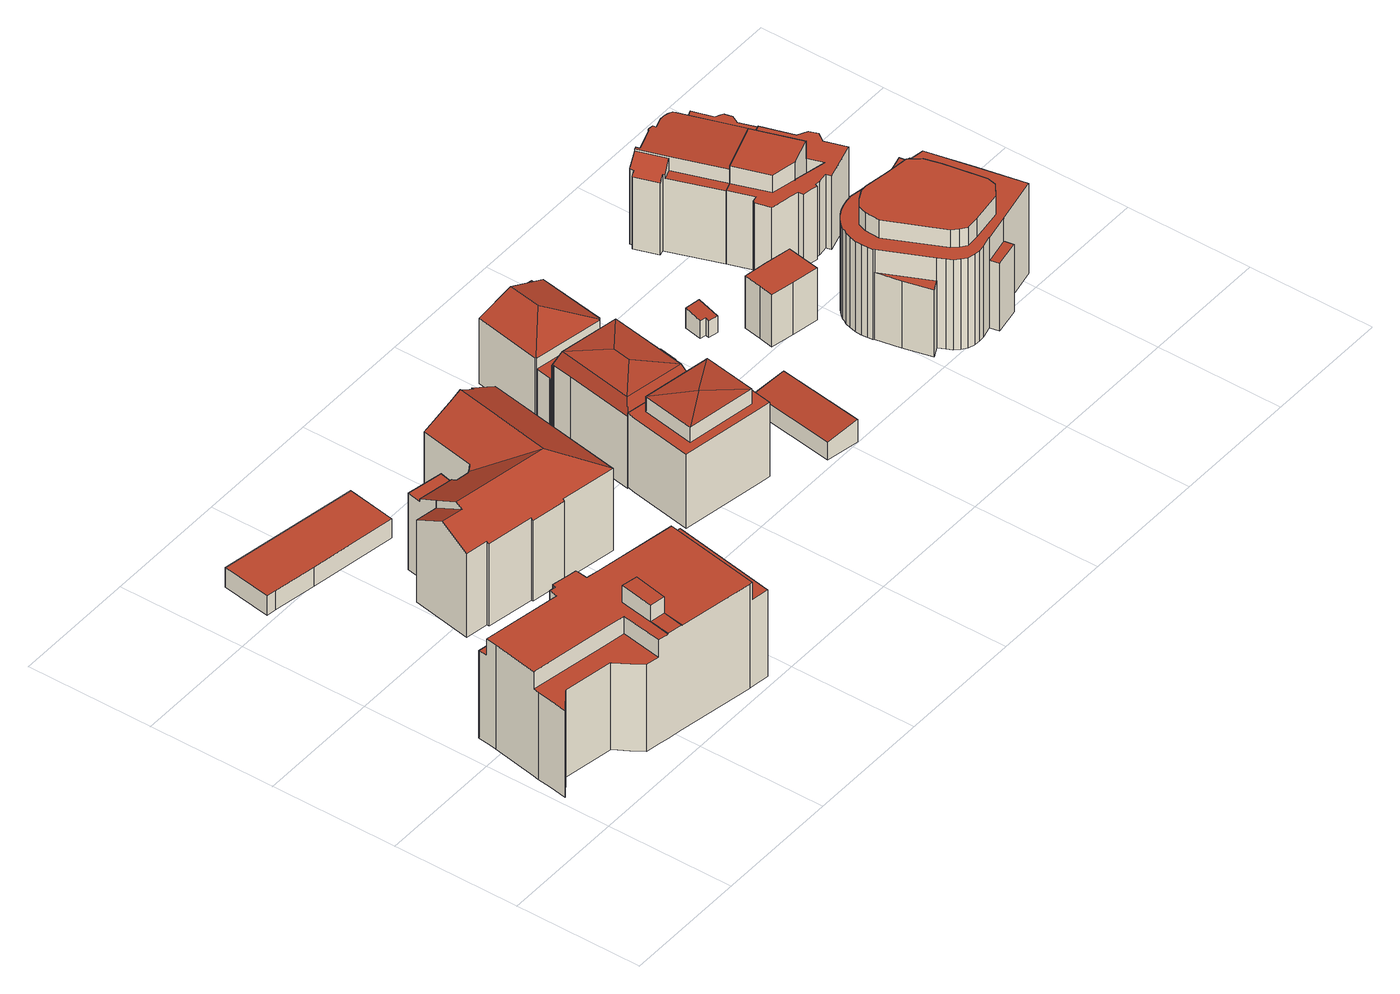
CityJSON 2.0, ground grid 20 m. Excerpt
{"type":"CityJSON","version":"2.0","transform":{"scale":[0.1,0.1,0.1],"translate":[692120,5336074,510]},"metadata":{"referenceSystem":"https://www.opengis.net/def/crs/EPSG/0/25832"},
"CityObjects":{
"building1":{"type":"Building","attributes":{"Gemeindeschluessel":"09162000","HoeheDach":"531.820","HoeheGrund":"510.950","Methode":"2000","NiedrigsteTraufeDesGebaeudes":"525.910","Geometrietyp2DReferenz":"3000","function":"31001_9998","roofType":"1000","measuredHeight":20.87,"storeysAboveGround":5},"address":[{"country":"Germany","locality":"München","thoroughfareName":"Kaulbachstraße 33"}],"geometry":[{"type":"Solid","lod":"2","boundaries":[[[[0,1,2,3,4,5,6,7,8,9,10,11,12]],[[13,14,15,16,17,18,19]],[[20,21,22,23,24,25,26,27,28,29,30,31,32,33,34,35,36,37,38,39,40,41,42,18,17,16,43]],[[19,44,45,13]],[[46,47,48,45,44,49]],[[30,29,0,12,11,31]],[[50,51,39,38,37,52,53]],[[53,52,54,55]],[[56,57,58,59,60,61,62,63,64,65,46,49,44,19,66,67,68,51,50,69,70,71,72,73]],[[74,75,76,60,59,58,77]],[[78,76,75,79]],[[66,19,18,42]],[[80,63,62,61,78,79,81]],[[23,22,21,64,63,80,77,58,57,5,4,25,24]],[[15,82,43,16]],[[47,83,82,15,14,13,45,48]],[[70,54,52,37,36,35,71]],[[69,50,53,55]],[[57,56,6,5]],[[81,74,77,80]],[[8,72,71,35,34,33,9]],[[46,65,83,47]],[[1,0,29,28]],[[79,75,74,81]],[[76,78,61,60]],[[6,56,73,72,8,7]],[[10,9,33,32,31,11]],[[26,25,4,3,2,1,28,27]],[[66,42,41,40,68,67]],[[43,82,83,65,64,21,20]],[[51,68,40,39]],[[70,69,55,54]]]],"semantics":{"surfaces":[{"type":"RoofSurface","Dachneigung":"90.000","Dachorientierung":"-1.000","Flaeche":"66.738","Z_MAX":"14.970","Z_MAX_ASL":"525.920","Z_MIN":"14.970","Z_MIN_ASL":"525.920"},{"type":"WallSurface"},{"type":"GroundSurface"},{"type":"RoofSurface","Dachneigung":"90.000","Dachorientierung":"-1.000","Flaeche":"18.264","Z_MAX":"15.007","Z_MAX_ASL":"525.957","Z_MIN":"15.007","Z_MIN_ASL":"525.957"},{"type":"RoofSurface","Dachneigung":"90.000","Dachorientierung":"-1.000","Flaeche":"397.483","Z_MAX":"17.980","Z_MAX_ASL":"528.930","Z_MIN":"17.980","Z_MIN_ASL":"528.930"},{"type":"RoofSurface","Dachneigung":"90.000","Dachorientierung":"-1.000","Flaeche":"13.400","Z_MAX":"20.870","Z_MAX_ASL":"531.820","Z_MIN":"20.870","Z_MIN_ASL":"531.820"},{"type":"RoofSurface","Dachneigung":"90.000","Dachorientierung":"-1.000","Flaeche":"70.695","Z_MAX":"14.960","Z_MAX_ASL":"525.910","Z_MIN":"14.960","Z_MIN_ASL":"525.910"},{"type":"RoofSurface","Dachneigung":"90.000","Dachorientierung":"-1.000","Flaeche":"8.375","Z_MAX":"18.004","Z_MAX_ASL":"528.954","Z_MIN":"18.004","Z_MIN_ASL":"528.954"}],"values":[[0,1,2,1,1,1,1,3,4,1,5,1,1,1,1,6,1,1,1,7,1,1,1,1,1,1,1,1,1,1,1,1]]}}]},
"building2":{"type":"Building","attributes":{"Gemeindeschluessel":"09162000","HoeheDach":"514.266","HoeheGrund":"510.980","Methode":"1000","NiedrigsteTraufeDesGebaeudes":"514.266","Geometrietyp2DReferenz":"3000","function":"31001_2000","roofType":"1000","measuredHeight":3.29},"geometry":[{"type":"Solid","lod":"2","boundaries":[[[[84,85,86,87]],[[88,87,86,89,90,91]],[[92,93,88,91]],[[94,85,84,93,92,95]],[[94,95,90,89]],[[93,84,87,88]],[[85,94,89,86]],[[95,92,91,90]]]],"semantics":{"surfaces":[{"type":"WallSurface"},{"type":"GroundSurface"},{"type":"RoofSurface","Dachneigung":"90.000","Dachorientierung":"-1.000","Flaeche":"76.577","Z_MAX":"3.286","Z_MAX_ASL":"514.266","Z_MIN":"3.286","Z_MIN_ASL":"514.266"}],"values":[[0,1,0,2,0,0,0,0]]}}]},
"building3":{"type":"Building","attributes":{"Gemeindeschluessel":"09162000","HoeheDach":"514.101","HoeheGrund":"510.796","Methode":"1000","NiedrigsteTraufeDesGebaeudes":"514.101","Geometrietyp2DReferenz":"3000","function":"31001_9998","roofType":"1000","measuredHeight":3.31},"geometry":[{"type":"Solid","lod":"2","boundaries":[[[[96,97,98,99]],[[100,101,97,96,102,103]],[[103,102,104,105]],[[100,103,105,106]],[[97,101,107,98]],[[99,98,107,106,105,104]],[[102,96,99,104]],[[101,100,106,107]]]],"semantics":{"surfaces":[{"type":"WallSurface"},{"type":"RoofSurface","Dachneigung":"90.000","Dachorientierung":"-1.000","Flaeche":"176.556","Z_MAX":"3.305","Z_MAX_ASL":"514.101","Z_MIN":"3.305","Z_MIN_ASL":"514.101"},{"type":"GroundSurface"}],"values":[[0,1,0,0,0,2,0,0]]}}]},
"building4":{"type":"Building","attributes":{"Gemeindeschluessel":"09162000","HoeheDach":"529.151","HoeheGrund":"511.410","Methode":"2000","NiedrigsteTraufeDesGebaeudes":"524.552","Geometrietyp2DReferenz":"3000","function":"31001_1000","roofType":"3100","measuredHeight":17.74,"storeysAboveGround":4},"address":[{"country":"Germany","locality":"München","thoroughfareName":"Kaulbachstraße 35"}],"geometry":[{"type":"Solid","lod":"2","boundaries":[[[[108,109,110,111]],[[112,113,114,115]],[[116,117,118,119,120,121]],[[122,117,116,123]],[[124,125,126,127,128]],[[129,130,131,108,111]],[[132,133,134,135,136,137,138]],[[139,140,141,142,143,144,124,128,145,123,116,121,129,111,110,146,147,148,149,150,151]],[[133,132,150,149]],[[152,153,143,142]],[[135,134,148,147]],[[153,154,144,143]],[[136,155,109,108,131,137]],[[138,156,139,151]],[[109,155,146,110]],[[150,132,138,151]],[[154,153,152,157,158,156,138,137,113,112,126,125]],[[156,158,140,139]],[[117,122,159,118]],[[145,160,161,159,122,123]],[[158,157,141,140]],[[131,130,120,119,161,160,114,113,137]],[[134,133,149,148]],[[124,144,154,125]],[[127,126,112,115]],[[128,127,115,114,160,145]],[[120,130,129,121]],[[161,119,118,159]],[[146,155,136,135,147]],[[157,152,142,141]]]],"semantics":{"surfaces":[{"type":"WallSurface"},{"type":"RoofSurface","Dachneigung":"61.992","Dachorientierung":"99.909","Flaeche":"144.797","Z_MAX":"17.741","Z_MAX_ASL":"529.151","Z_MIN":"14.212","Z_MIN_ASL":"525.622"},{"type":"GroundSurface"},{"type":"RoofSurface","Dachneigung":"61.986","Dachorientierung":"279.894","Flaeche":"96.386","Z_MAX":"17.741","Z_MAX_ASL":"529.151","Z_MIN":"13.896","Z_MIN_ASL":"525.306"},{"type":"RoofSurface","Dachneigung":"59.904","Dachorientierung":"190.266","Flaeche":"156.043","Z_MAX":"17.739","Z_MAX_ASL":"529.149","Z_MIN":"13.999","Z_MIN_ASL":"525.409"},{"type":"RoofSurface","Dachneigung":"90.000","Dachorientierung":"-1.000","Flaeche":"12.564","Z_MAX":"13.142","Z_MAX_ASL":"524.552","Z_MIN":"13.142","Z_MIN_ASL":"524.552"},{"type":"RoofSurface","Dachneigung":"59.905","Dachorientierung":"10.257","Flaeche":"94.085","Z_MAX":"17.739","Z_MAX_ASL":"529.149","Z_MIN":"13.588","Z_MIN_ASL":"524.998"},{"type":"RoofSurface","Dachneigung":"59.952","Dachorientierung":"10.255","Flaeche":"20.286","Z_MAX":"17.070","Z_MAX_ASL":"528.480","Z_MIN":"14.207","Z_MIN_ASL":"525.617"}],"values":[[0,0,0,0,0,0,1,2,0,0,0,0,3,0,0,0,4,0,5,0,0,6,0,0,7,0,0,0,0,0]]}}]},
"building5":{"type":"Building","attributes":{"Gemeindeschluessel":"09162000","HoeheDach":"526.890","HoeheGrund":"511.143","Methode":"2000","NiedrigsteTraufeDesGebaeudes":"523.850","Geometrietyp2DReferenz":"3000","function":"31001_1000","roofType":"3500","measuredHeight":15.75,"storeysAboveGround":5},"address":[{"country":"Germany","locality":"München","thoroughfareName":"Kaulbachstraße 28"}],"geometry":[{"type":"Solid","lod":"2","boundaries":[[[[162,163,164]],[[165,164,166]],[[167,168,169,170]],[[164,163,166]],[[168,167,171,172,173,174,175,176,177],[178,179,180,181]],[[162,165,178,181]],[[165,162,164]],[[169,168,177,176,182,183]],[[166,163,180,179]],[[171,167,170,184]],[[165,166,179,178]],[[172,171,184,185]],[[183,182,186,187,188,185,184,170,169]],[[175,174,187,186,182,176]],[[173,172,185,188]],[[174,173,188,187]],[[163,162,181,180]]]],"semantics":{"surfaces":[{"type":"RoofSurface","Dachneigung":"85.888","Dachorientierung":"279.949","Flaeche":"23.605","Z_MAX":"15.747","Z_MAX_ASL":"526.890","Z_MIN":"15.347","Z_MIN_ASL":"526.490"},{"type":"RoofSurface","Dachneigung":"85.888","Dachorientierung":"99.949","Flaeche":"23.605","Z_MAX":"15.747","Z_MAX_ASL":"526.890","Z_MIN":"15.347","Z_MIN_ASL":"526.490"},{"type":"WallSurface"},{"type":"RoofSurface","Dachneigung":"84.601","Dachorientierung":"189.638","Flaeche":"23.649","Z_MAX":"15.747","Z_MAX_ASL":"526.890","Z_MIN":"15.347","Z_MIN_ASL":"526.490"},{"type":"RoofSurface","Dachneigung":"90.000","Dachorientierung":"-1.000","Flaeche":"72.323","Z_MAX":"12.707","Z_MAX_ASL":"523.850","Z_MIN":"12.707","Z_MIN_ASL":"523.850"},{"type":"RoofSurface","Dachneigung":"84.601","Dachorientierung":"9.638","Flaeche":"23.649","Z_MAX":"15.747","Z_MAX_ASL":"526.890","Z_MIN":"15.347","Z_MIN_ASL":"526.490"},{"type":"GroundSurface"}],"values":[[0,1,2,3,4,2,5,2,2,2,2,2,6,2,2,2,2]]}}]},
"building6":{"type":"Building","attributes":{"Gemeindeschluessel":"09162000","HoeheDach":"526.230","HoeheGrund":"510.940","Methode":"2000","NiedrigsteTraufeDesGebaeudes":"522.960","Geometrietyp2DReferenz":"3000","function":"31001_1000","roofType":"3400","measuredHeight":15.29,"storeysAboveGround":3},"address":[{"country":"Germany","locality":"München","thoroughfareName":"Kaulbachstraße 30"}],"geometry":[{"type":"Solid","lod":"2","boundaries":[[[[189,190,191,192,193,194,195]],[[192,191,196,197]],[[198,199,200,195,194,201,202]],[[203,204,205,206,207,208]],[[209,195,200]],[[210,211,208,207,212,213,214,200,199]],[[214,215,209,200]],[[216,217,218,213,212,219]],[[191,190,220,196]],[[221,211,222,223]],[[203,221,223,204]],[[219,206,205,204,223,222,224,225,226,227,228,229,197,196,220,217,216]],[[215,189,195,209]],[[214,213,218,190,189]],[[214,189,215]],[[193,192,197,229]],[[194,193,229,228,201]],[[202,201,228,227]],[[198,202,227,226]],[[203,208,211,221]],[[190,218,217,220]],[[226,225,224,222,211,210,199,198]],[[212,207,206,219]]]],"semantics":{"surfaces":[{"type":"RoofSurface","Dachneigung":"20.532","Dachorientierung":"282.184","Flaeche":"33.277","Z_MAX":"14.690","Z_MAX_ASL":"525.630","Z_MIN":"12.153","Z_MIN_ASL":"523.093"},{"type":"WallSurface"},{"type":"RoofSurface","Dachneigung":"20.533","Dachorientierung":"192.000","Flaeche":"28.825","Z_MAX":"14.690","Z_MAX_ASL":"525.630","Z_MIN":"12.117","Z_MIN_ASL":"523.058"},{"type":"RoofSurface","Dachneigung":"82.886","Dachorientierung":"192.000","Flaeche":"23.293","Z_MAX":"15.290","Z_MAX_ASL":"526.230","Z_MIN":"14.690","Z_MIN_ASL":"525.630"},{"type":"RoofSurface","Dachneigung":"20.532","Dachorientierung":"102.184","Flaeche":"33.989","Z_MAX":"14.690","Z_MAX_ASL":"525.630","Z_MIN":"12.020","Z_MIN_ASL":"522.960"},{"type":"RoofSurface","Dachneigung":"82.886","Dachorientierung":"102.183","Flaeche":"37.343","Z_MAX":"15.290","Z_MAX_ASL":"526.230","Z_MIN":"14.690","Z_MIN_ASL":"525.630"},{"type":"GroundSurface"},{"type":"RoofSurface","Dachneigung":"82.886","Dachorientierung":"282.184","Flaeche":"37.344","Z_MAX":"15.290","Z_MAX_ASL":"526.230","Z_MIN":"14.690","Z_MIN_ASL":"525.630"},{"type":"RoofSurface","Dachneigung":"20.532","Dachorientierung":"12.000","Flaeche":"28.390","Z_MAX":"14.690","Z_MAX_ASL":"525.630","Z_MIN":"12.118","Z_MIN_ASL":"523.058"},{"type":"RoofSurface","Dachneigung":"82.887","Dachorientierung":"12.000","Flaeche":"23.294","Z_MAX":"15.290","Z_MAX_ASL":"526.230","Z_MIN":"14.690","Z_MIN_ASL":"525.630"},{"type":"RoofSurface","Dachneigung":"90.000","Dachorientierung":"-1.000","Flaeche":"3.399","Z_MAX":"12.070","Z_MAX_ASL":"523.010","Z_MIN":"12.070","Z_MIN_ASL":"523.010"}],"values":[[0,1,2,1,3,4,5,1,1,1,1,6,7,8,9,1,1,1,1,10,1,1,1]]}}]},
"building7":{"type":"Building","attributes":{"Gemeindeschluessel":"09162000","HoeheDach":"524.610","HoeheGrund":"511.087","Methode":"2000","NiedrigsteTraufeDesGebaeudes":"520.636","Geometrietyp2DReferenz":"3000","function":"31001_1000","roofType":"3200","measuredHeight":13.52,"storeysAboveGround":2},"address":[{"country":"Germany","locality":"München","thoroughfareName":"Kaulbachstraße 32"}],"geometry":[{"type":"Solid","lod":"2","boundaries":[[[[230,231,232,233]],[[234,230,233,235]],[[236,237,238,239]],[[237,240,241,238]],[[242,243,244,245]],[[231,246,247,232]],[[248,249,250,251]],[[252,253,254,255,256]],[[256,255,257,236]],[[240,234,235,241]],[[240,237,236,257,258,259,246,231,230,234]],[[254,242,245,260]],[[253,261,243,242,254]],[[244,243,261,248,251]],[[262,252,256,236,239]],[[246,259,263,247]],[[249,248,261,253,252]],[[238,241,235,233,232,247,263,264,260,245,244,251,250,262,239]],[[259,258,264,263]],[[264,258,257,255,254,260]],[[249,252,262,250]]]],"semantics":{"surfaces":[{"type":"WallSurface"},{"type":"RoofSurface","Dachneigung":"68.815","Dachorientierung":"190.341","Flaeche":"36.397","Z_MAX":"13.523","Z_MAX_ASL":"524.610","Z_MIN":"11.263","Z_MIN_ASL":"522.350"},{"type":"RoofSurface","Dachneigung":"90.000","Dachorientierung":"-1.000","Flaeche":"32.794","Z_MAX":"9.549","Z_MAX_ASL":"520.636","Z_MIN":"9.549","Z_MIN_ASL":"520.636"},{"type":"RoofSurface","Dachneigung":"68.815","Dachorientierung":"280.168","Flaeche":"50.356","Z_MAX":"13.523","Z_MAX_ASL":"524.610","Z_MIN":"11.283","Z_MIN_ASL":"522.369"},{"type":"RoofSurface","Dachneigung":"68.815","Dachorientierung":"100.168","Flaeche":"50.427","Z_MAX":"13.523","Z_MAX_ASL":"524.610","Z_MIN":"11.265","Z_MIN_ASL":"522.352"},{"type":"GroundSurface"}],"values":[[0,0,0,0,0,0,0,1,0,0,2,0,3,0,0,0,4,5,0,0,0]]}}]},
"building8":{"type":"Building","attributes":{"Gemeindeschluessel":"09162000","HoeheDach":"515.224","HoeheGrund":"511.292","Methode":"2000","NiedrigsteTraufeDesGebaeudes":"514.319","Geometrietyp2DReferenz":"3000","function":"31001_2000","roofType":"1000","measuredHeight":3.93},"geometry":[{"type":"Solid","lod":"2","boundaries":[[[[265,266,267,268]],[[269,265,268,270]],[[266,271,272,267]],[[270,268,267,272]],[[271,269,270,272]],[[265,269,271,266]]]],"semantics":{"surfaces":[{"type":"WallSurface"},{"type":"GroundSurface"},{"type":"RoofSurface","Dachneigung":"80.298","Dachorientierung":"278.465","Flaeche":"73.746","Z_MAX":"3.932","Z_MAX_ASL":"515.224","Z_MIN":"3.027","Z_MIN_ASL":"514.319"}],"values":[[0,0,0,1,0,2]]}}]},
"building9":{"type":"Building","attributes":{"Gemeindeschluessel":"09162000","HoeheDach":"516.740","HoeheGrund":"511.410","Methode":"2000","NiedrigsteTraufeDesGebaeudes":"516.740","Geometrietyp2DReferenz":"3000","function":"31001_1000","roofType":"1000","measuredHeight":5.33,"storeysAboveGround":1},"geometry":[{"type":"Solid","lod":"2","boundaries":[[[[273,274,275,276]],[[275,274,277,278]],[[277,274,273,279]],[[278,277,279,280]],[[280,279,273,276]],[[275,278,280,276]]]],"semantics":{"surfaces":[{"type":"GroundSurface"},{"type":"WallSurface"},{"type":"RoofSurface","Dachneigung":"90.000","Dachorientierung":"-1.000","Flaeche":"18.953","Z_MAX":"5.330","Z_MAX_ASL":"516.740","Z_MIN":"5.330","Z_MIN_ASL":"516.740"}],"values":[[0,1,1,2,1,1]]}}]},
"building10":{"type":"Building","attributes":{"Gemeindeschluessel":"09162000","HoeheDach":"515.359","HoeheGrund":"511.870","Methode":"1000","NiedrigsteTraufeDesGebaeudes":"514.789","Geometrietyp2DReferenz":"3000","function":"31001_2000","roofType":"1000","measuredHeight":3.49},"geometry":[{"type":"Solid","lod":"2","boundaries":[[[[281,282,283,284,285,286]],[[287,288,282,281]],[[289,290,286,285]],[[288,291,283,282]],[[290,287,281,286]],[[292,289,285,284]],[[292,291,288,287,290,289]],[[291,292,284,283]]]],"semantics":{"surfaces":[{"type":"GroundSurface"},{"type":"WallSurface"},{"type":"RoofSurface","Dachneigung":"80.789","Dachorientierung":"189.750","Flaeche":"8.317","Z_MAX":"3.489","Z_MAX_ASL":"515.359","Z_MIN":"2.919","Z_MIN_ASL":"514.789"}],"values":[[0,1,1,1,1,1,2,1]]}}]},
"building11":{"type":"Building","attributes":{"Gemeindeschluessel":"09162000","HoeheDach":"519.398","HoeheGrund":"510.398","Methode":"3220","NiedrigsteTraufeDesGebaeudes":"519.398","Geometrietyp2DReferenz":"3000","function":"31001_2465","roofType":"1000","measuredHeight":9,"storeysAboveGround":1},"geometry":[{"type":"Solid","lod":"2","boundaries":[[[[293,294,295,296]],[[297,298,294,293]],[[299,300,301,302]],[[299,302,303,304,297,293,296]],[[303,305,306,304]],[[296,295,300,299]],[[304,306,298,297]],[[302,301,305,303]],[[298,306,305,301,300,295,294]]]],"semantics":{"surfaces":[{"type":"WallSurface"},{"type":"RoofSurface","Dachneigung":"90.000","Dachorientierung":"-1.000","Flaeche":"42.028","Z_MAX":"9.000","Z_MAX_ASL":"519.398","Z_MIN":"9.000","Z_MIN_ASL":"519.398"},{"type":"GroundSurface"}],"values":[[0,0,0,1,0,0,0,0,2]]}}]},
"building12":{"type":"Building","attributes":{"Gemeindeschluessel":"09162000","HoeheDach":"529.310","HoeheGrund":"510.620","Methode":"2000","NiedrigsteTraufeDesGebaeudes":"522.160","Geometrietyp2DReferenz":"3000","function":"31001_1000","roofType":"1000","measuredHeight":18.69,"storeysAboveGround":5},"address":[{"country":"Germany","locality":"München","thoroughfareName":"Königinstraße 33"}],"geometry":[{"type":"Solid","lod":"2","boundaries":[[[[307,308,309,310,311,312,313]],[[314,315,316,317,318,319,320]],[[321,322,323,324]],[[325,326,327,328]],[[329,330,331,332]],[[333,334,335,336]],[[334,337,338,335]],[[322,339,340,323]],[[341,342,343,344]],[[345,341,344,346]],[[347,348,349,350]],[[351,352,353,354]],[[355,356,357,358]],[[359,355,358,360]],[[350,349,361,362]],[[363,351,354,364]],[[365,366,367,368]],[[369,370,371,372]],[[373,374,375,376]],[[377,333,336,378]],[[339,377,378,340]],[[356,379,380,357]],[[381,382,383,384]],[[347,350,362,385]],[[386,370,369,387]],[[388,389,390,391,392]],[[393,363,364,394]],[[382,395,396,383]],[[397,398,399,400,401,402]],[[403,404,405,406,407,396,395]],[[374,325,328,375]],[[408,329,332,409]],[[410,411,391,390]],[[318,317,405,404,412]],[[405,317,316,406]],[[326,386,387,327]],[[337,359,360,338]],[[330,402,401,331]],[[311,373,376,312]],[[319,318,412,404,403,413]],[[352,381,384,353]],[[414,415,416,417]],[[366,408,409,367]],[[342,341,345,379,356,355,359,337,334,333,377,339,322,321,418,415,414]],[[388,392,419,420,421,422]],[[320,421,420,314]],[[349,423,365,368,361]],[[398,424,425,399]],[[389,310,309,390]],[[348,347,385,426]],[[379,345,346,380]],[[418,321,324,427]],[[371,428,348,426,372]],[[342,414,417,343]],[[410,390,309,308]],[[415,418,427,416]],[[410,308,307,411]],[[428,423,349,348]],[[424,393,394,425]],[[411,307,313,312,376,375,328,327,387,369,372,426,385,362,361,368,367,409,332,331,401,400,399,425,394,364,354,353,384,383,396,407,406,316,315,314,420,419,392,391]],[[365,423,428,371,370,386,326,325,374,373,311,310,389,388,422,421,320,319,413,403,395,382,381,352,351,363,393,424,398,397,402,330,329,408,366],[324,323,340,378,336,335,338,360,358,357,380,346,344,343,417,416,427]]]],"semantics":{"surfaces":[{"type":"WallSurface"},{"type":"RoofSurface","Dachneigung":"90.000","Dachorientierung":"-1.000","Flaeche":"7.636","Z_MAX":"11.540","Z_MAX_ASL":"522.160","Z_MIN":"11.540","Z_MIN_ASL":"522.160"},{"type":"RoofSurface","Dachneigung":"90.000","Dachorientierung":"-1.000","Flaeche":"3.029","Z_MAX":"15.100","Z_MAX_ASL":"525.720","Z_MIN":"15.100","Z_MIN_ASL":"525.720"},{"type":"RoofSurface","Dachneigung":"90.000","Dachorientierung":"-1.000","Flaeche":"183.220","Z_MAX":"18.690","Z_MAX_ASL":"529.310","Z_MIN":"18.690","Z_MIN_ASL":"529.310"},{"type":"RoofSurface","Dachneigung":"90.000","Dachorientierung":"-1.000","Flaeche":"6.413","Z_MAX":"11.700","Z_MAX_ASL":"522.320","Z_MIN":"11.700","Z_MIN_ASL":"522.320"},{"type":"GroundSurface"},{"type":"RoofSurface","Dachneigung":"90.000","Dachorientierung":"-1.000","Flaeche":"170.431","Z_MAX":"15.560","Z_MAX_ASL":"526.180","Z_MIN":"15.560","Z_MIN_ASL":"526.180"}],"values":[[0,0,0,0,0,0,0,0,0,0,1,0,0,0,0,0,0,0,0,0,0,0,0,0,0,0,0,0,0,0,0,0,0,2,0,0,0,0,0,0,0,0,0,3,0,0,0,0,0,0,0,0,0,0,4,0,0,0,0,5,6]]}}]},
"building13":{"type":"Building","attributes":{"Gemeindeschluessel":"09162000","HoeheDach":"526.520","HoeheGrund":"510.790","Methode":"2000","NiedrigsteTraufeDesGebaeudes":"523.120","Geometrietyp2DReferenz":"3000","function":"31001_1000","roofType":"1000","measuredHeight":15.73,"storeysAboveGround":2},"address":[{"country":"Germany","locality":"München","thoroughfareName":"Königinstraße 35a"}],"geometry":[{"type":"Solid","lod":"2","boundaries":[[[[429,430,431,432,433,434,435,436,437,438]],[[439,440,441,442]],[[443,444,445,446]],[[447,448,449,450]],[[432,431,445,444]],[[451,452,453,454]],[[455,456,457,458]],[[459,460,461,462,463,464,465,466,467,440,439,468,469,470,471,450,449,472,473]],[[474,475,476,477]],[[478,479,480,481]],[[466,465,482,483]],[[484,485,486,487,488,489,490,491,492,493,448,447,494,495,496,497,442,441,498,483,482,499,500,501,502,481,480,503,504,505,458,457,506,454,453,507]],[[439,442,497,496,469,468]],[[461,508,474,477,509,463,462]],[[470,469,496,495,494,471]],[[506,457,456,510,451,454]],[[437,436,491,490]],[[509,511,501,500,499,464,463]],[[488,429,438,437,490,489]],[[476,511,509,477]],[[440,467,498,441]],[[465,464,499,482]],[[467,466,483,498]],[[475,478,481,502,501,511,476]],[[452,451,510,456,455,512,513,514,479,478,475,474,508]],[[479,514,503,480]],[[485,446,445,431,430,487,486]],[[460,459,473,472,434,433,432,444,443]],[[436,435,492,491]],[[514,513,504,503]],[[484,507,453,452,508,461,460,443,446,485]],[[430,429,488,487]],[[455,458,505,504,513,512]],[[450,471,494,447]],[[434,472,449,448,493,492,435]]]],"semantics":{"surfaces":[{"type":"RoofSurface","Dachneigung":"48.136","Dachorientierung":"253.905","Flaeche":"15.632","Z_MAX":"14.690","Z_MAX_ASL":"525.480","Z_MIN":"12.375","Z_MIN_ASL":"523.165"},{"type":"WallSurface"},{"type":"RoofSurface","Dachneigung":"90.000","Dachorientierung":"-1.000","Flaeche":"13.635","Z_MAX":"12.650","Z_MAX_ASL":"523.440","Z_MIN":"12.650","Z_MIN_ASL":"523.440"},{"type":"RoofSurface","Dachneigung":"84.722","Dachorientierung":"253.905","Flaeche":"95.350","Z_MAX":"15.730","Z_MAX_ASL":"526.520","Z_MIN":"15.000","Z_MIN_ASL":"525.790"},{"type":"GroundSurface"},{"type":"RoofSurface","Dachneigung":"90.000","Dachorientierung":"-1.000","Flaeche":"0.132","Z_MAX":"12.330","Z_MAX_ASL":"523.120","Z_MIN":"12.330","Z_MIN_ASL":"523.120"},{"type":"RoofSurface","Dachneigung":"90.000","Dachorientierung":"-1.000","Flaeche":"40.777","Z_MAX":"12.630","Z_MAX_ASL":"523.420","Z_MIN":"12.630","Z_MIN_ASL":"523.420"}],"values":[[0,1,2,1,1,1,1,3,1,1,1,4,1,1,1,1,1,1,1,5,1,1,1,1,6,1,1,1,1,1,1,1,1,1,1]]}}]},
"building14":{"type":"Building","attributes":{"Gemeindeschluessel":"09162000","HoeheDach":"526.500","HoeheGrund":"510.840","Methode":"2000","NiedrigsteTraufeDesGebaeudes":"514.080","Geometrietyp2DReferenz":"3000","function":"31001_1000","roofType":"1000","measuredHeight":15.66,"storeysAboveGround":2},"address":[{"country":"Germany","locality":"München","thoroughfareName":"Königinstraße 35"}],"geometry":[{"type":"Solid","lod":"2","boundaries":[[[[461,515,516,517]],[[516,515,518,519,520,521]],[[522,523,461,517,524,453,507,525,485,526]],[[527,528,529,530]],[[531,527,530,532]],[[533,531,532,534]],[[535,536,537,538,539,540]],[[541,542,543,544,545,546,547,548,538,537,536,528,527,531,533,549,550,551,552,553,554,555,524,517,516,556,519,557,558,522,526,559]],[[552,551,560,561]],[[541,559,562,563]],[[564,565,566,548,547,546,545,544,567,568]],[[519,518,569,570,558,557]],[[555,554,571,572]],[[556,516,521,573]],[[559,526,485,562]],[[560,574,575,534,532,530,529,535,540,539,566,565,564,568,567,576,577,563,562,485,525,507,453,572,571,578,561]],[[575,574,560,551,550,549,533,534]],[[542,541,563,577]],[[528,536,535,529]],[[524,555,572,453]],[[519,556,573,520]],[[570,523,522,558]],[[521,520,573]],[[567,544,543,542,577,576]],[[554,553,578,571]],[[538,548,566,539]],[[569,518,515,461,523,570]],[[553,552,561,578]]]],"semantics":{"surfaces":[{"type":"WallSurface"},{"type":"RoofSurface","Dachneigung":"90.000","Dachorientierung":"-1.000","Flaeche":"91.071","Z_MAX":"12.610","Z_MAX_ASL":"523.450","Z_MIN":"12.610","Z_MIN_ASL":"523.450"},{"type":"GroundSurface"},{"type":"RoofSurface","Dachneigung":"90.000","Dachorientierung":"-1.000","Flaeche":"5.933","Z_MAX":"3.240","Z_MAX_ASL":"514.080","Z_MIN":"3.240","Z_MIN_ASL":"514.080"},{"type":"RoofSurface","Dachneigung":"90.000","Dachorientierung":"-1.000","Flaeche":"59.330","Z_MAX":"15.660","Z_MAX_ASL":"526.500","Z_MIN":"15.660","Z_MIN_ASL":"526.500"}],"values":[[0,0,0,0,0,0,0,1,0,0,0,0,0,0,0,2,0,0,0,0,0,0,3,0,0,0,4,0]]}}]}
},
"vertices":[
[42,101,159],[120,87,159],[121,86,159],[134,65,159],[146,47,159],[167,43,159],[178,108,159],[143,114,159],[18,136,159],[16,127,159],[13,105,159],[8,77,159],[40,100,159],[213,208,159],[362,181,159],[391,176,159],[391,176,9],[362,181,9],[213,208,9],[213,208,189],[333,14,9],[328,15,9],[209,36,9],[184,40,9],[167,43,9],[146,47,9],[134,65,9],[121,86,9],[120,87,9],[42,101,9],[40,100,9],[8,77,9],[13,105,9],[16,127,9],[18,136,9],[31,208,9],[34,225,9],[36,239,9],[161,217,9],[171,215,9],[173,221,9],[197,216,9],[213,213,9],[361,10,9],[211,194,189],[211,194,159],[360,167,189],[360,167,159],[235,189,159],[235,189,189],[161,217,189],[171,215,189],[36,239,160],[161,217,160],[34,225,160],[158,203,160],[178,108,189],[167,43,189],[184,40,189],[190,73,189],[199,127,189],[224,122,189],[214,69,189],[209,36,189],[328,15,189],[333,14,189],[213,213,189],[197,216,189],[173,221,189],[158,203,189],[34,225,189],[31,208,189],[18,136,189],[143,114,189],[190,73,190],[190,73,218],[199,127,218],[184,40,190],[224,122,218],[214,69,218],[209,36,190],[214,69,190],[361,10,159],[333,14,159],
[204,269,43],[359,241,43],[359,241,10],[204,269,10],[158,278,10],[352,204,10],[199,232,10],[152,241,10],[152,241,43],[158,278,43],[352,204,43],[199,232,43],
[80,687,41],[302,648,41],[302,648,8],[80,687,8],[150,595,41],[289,571,41],[67,609,41],[82,607,41],[67,609,8],[82,607,8],[150,595,8],[289,571,8],
[330,474,157],[346,561,157],[346,561,14],[330,474,14],[226,409,185],[228,420,191],[235,458,169],[235,458,156],[303,501,14],[303,501,146],[298,480,146],[298,480,150],[296,470,156],[296,470,14],[246,512,146],[246,512,14],[183,369,14],[183,369,158],[191,415,185],[200,464,156],[200,464,14],[316,467,14],[316,467,156],[322,470,153],[476,542,156],[434,549,179],[434,546,179],[418,548,187],[410,550,192],[382,392,191],[437,320,156],[349,336,14],[348,333,14],[293,343,14],[293,346,14],[219,359,14],[219,363,14],[236,457,14],[395,552,14],[418,548,14],[434,546,14],[434,549,14],[476,542,14],[437,320,14],[293,346,156],[219,359,156],[219,363,158],[395,552,184],[349,336,156],[293,343,154],[348,333,154],[242,490,146],[236,457,169],[242,490,150],
[570,366,165],[555,282,165],[617,315,169],[679,347,165],[665,264,165],[698,340,139],[682,247,139],[682,247,11],[698,340,11],[680,358,139],[677,361,139],[665,363,139],[553,383,139],[550,369,139],[533,272,139],[662,250,139],[679,347,139],[665,264,139],[555,282,139],[570,366,139],[533,272,11],[662,250,11],[680,358,11],[677,361,11],[550,369,11],[553,383,11],[665,363,11],
[585,514,156],[577,525,131],[576,522,131],[577,522,133],[572,491,133],[553,383,133],[563,391,156],[576,522,9],[577,522,9],[665,363,131],[665,364,132],[658,374,156],[553,383,131],[612,372,131],[690,432,130],[690,432,9],[678,434,9],[677,435,9],[677,435,134],[678,434,130],[619,430,162],[673,403,130],[673,404,130],[683,470,135],[688,504,136],[679,497,156],[624,458,162],[688,504,9],[688,505,9],[688,505,132],[683,470,9],[577,525,9],[685,403,130],[673,404,9],[685,403,9],[673,403,9],[665,364,9],[665,363,9],[612,372,9],[553,383,9],[572,491,9],
[577,525,106],[577,527,106],[577,527,11],[577,525,11],[688,505,106],[688,505,11],[693,534,106],[689,511,106],[689,511,11],[693,534,11],[689,507,106],[689,507,11],[582,556,124],[602,663,124],[602,663,11],[582,556,11],[579,527,106],[579,527,11],[715,643,124],[697,537,124],[697,537,11],[715,643,11],[694,537,125],[649,601,146],[584,556,124],[583,554,124],[693,534,124],[583,554,106],[583,553,106],[579,530,106],[584,556,11],[658,653,146],[694,537,11],[579,530,11],[583,553,11],
[824,331,52],[804,195,52],[804,195,13],[824,331,13],[772,341,43],[772,341,13],[752,205,43],[752,205,13],
[715,643,14],[725,700,14],[757,693,14],[747,636,14],[725,700,67],[757,693,67],[715,643,67],[747,636,67],
[846,508,19],[870,504,19],[864,469,19],[849,472,19],[850,478,19],[841,480,19],[846,508,54],[870,504,54],[850,478,49],[841,480,49],[864,469,48],[849,472,48],
[902,428,94],[902,428,4],[897,405,4],[897,405,94],[907,456,94],[907,456,4],[934,398,94],[934,398,4],[976,390,4],[976,390,94],[985,442,94],[944,450,94],[985,442,4],[944,450,4],
[1100,184,6],[1100,184,123],[1097,198,123],[1097,198,162],[1097,199,162],[1097,199,6],[1097,198,6],[1162,376,6],[1162,378,6],[1159,393,6],[1159,393,157],[1162,378,157],[1162,378,162],[1162,376,162],[1016,351,193],[1029,361,193],[1029,361,162],[1016,351,162],[1058,194,162],[1048,197,162],[1048,197,6],[1058,194,6],[986,335,162],[988,345,162],[988,345,6],[986,335,6],[1094,363,193],[1129,359,193],[1129,359,162],[1094,363,162],[1143,342,193],[1143,342,162],[1043,368,193],[1043,368,162],[1068,212,193],[1059,219,193],[1059,219,162],[1068,212,162],[1088,213,193],[1088,213,162],[1007,222,122],[1023,230,122],[988,305,122],[996,267,122],[1026,388,162],[1035,391,162],[1035,391,6],[1026,388,6],[1162,250,193],[1159,236,193],[1159,236,162],[1162,250,162],[1150,316,193],[1150,316,162],[988,305,6],[996,267,6],[1017,383,162],[1017,383,6],[987,307,162],[986,315,162],[986,315,6],[987,307,6],[1033,210,6],[1033,210,162],[1029,219,162],[1029,219,6],[1077,194,162],[1068,193,162],[1068,193,6],[1077,194,6],[1054,369,193],[1054,369,162],[1139,220,193],[1139,220,162],[1045,393,162],[1055,394,162],[1055,394,6],[1045,393,6],[1007,222,6],[1040,203,162],[1040,203,6],[1215,223,162],[1139,207,162],[1139,207,123],[1139,207,6],[1215,223,6],[1009,377,162],[1009,377,6],[1118,384,162],[1118,384,6],[995,360,162],[996,363,162],[996,363,6],[995,360,6],[991,354,6],[991,354,162],[1120,384,162],[1120,384,157],[1139,388,157],[1139,388,6],[1120,384,6],[985,325,162],[985,325,6],[1142,192,123],[1142,192,6],[1131,383,157],[1131,383,162],[1050,228,193],[1010,314,193],[1010,314,162],[1050,228,162],[1011,338,193],[1200,298,6],[1184,373,6],[1184,373,162],[1200,298,162],[988,305,162],[1002,370,162],[1002,370,6],[1023,230,6],[1011,338,162],[1023,230,162],
[954,630,132],[962,632,140],[963,629,140],[979,635,155],[966,674,155],[964,680,155],[947,675,139],[948,669,138],[942,667,132],[942,666,132],[1012,686,162],[1013,681,162],[1013,681,8],[1012,686,8],[1006,555,134],[979,635,134],[963,629,134],[991,550,134],[970,675,8],[968,681,8],[968,681,158],[970,675,158],[1110,621,134],[1119,594,134],[1119,594,8],[1110,621,8],[1113,645,134],[1116,633,134],[1116,633,8],[1113,645,8],[979,635,158],[1006,555,158],[1080,581,165],[1049,675,165],[1047,680,165],[1041,683,165],[1034,685,164],[1027,685,164],[1020,683,163],[1004,687,162],[1003,687,161],[1003,686,161],[1002,685,161],[964,680,158],[966,674,158],[1049,675,134],[1053,676,134],[1053,676,131],[1049,675,131],[1054,676,134],[1059,671,134],[1059,671,8],[1054,676,8],[1034,685,8],[1027,685,8],[1006,555,8],[991,550,8],[963,629,8],[962,632,8],[954,630,8],[942,666,8],[942,667,8],[948,669,8],[947,675,8],[964,680,8],[1002,685,8],[1003,686,8],[1003,687,8],[1004,687,8],[1020,683,8],[1041,683,8],[1047,680,8],[1048,680,8],[1053,676,8],[1091,684,8],[1101,651,8],[1108,648,8],[1114,629,8],[1080,581,8],[1080,581,134],[1047,680,131],[1114,629,134],[1048,680,131],[1108,648,134],[1101,651,134],[1091,684,134],
[1105,505,165],[1105,505,135],[1080,581,135],[1063,491,165],[1063,491,135],[1063,491,41],[1105,505,41],[1005,555,135],[1005,555,165],[1119,594,135],[1005,555,8],[991,550,135],[1079,463,135],[1071,464,135],[1071,464,8],[1079,463,8],[1095,465,135],[1095,465,8],[1097,457,135],[1097,457,8],[1069,460,8],[1069,460,135],[1059,462,135],[1045,464,135],[1045,464,8],[1059,462,8],[995,509,135],[993,505,135],[996,495,135],[1000,482,135],[1001,481,135],[1022,477,135],[1032,475,135],[1044,472,135],[1118,463,135],[1150,472,135],[1157,474,135],[1146,508,135],[1155,522,135],[1150,535,135],[1135,543,135],[1113,480,135],[1048,494,135],[1024,499,135],[1004,511,135],[1157,474,8],[1146,508,8],[1004,511,8],[995,509,8],[1022,477,8],[1032,475,8],[1044,472,8],[1000,482,8],[1001,481,8],[1048,494,165],[1024,499,165],[1150,535,8],[1135,543,8],[1113,480,41],[1150,472,8],[1118,463,8],[996,495,8],[993,505,8],[1155,522,8]
]}
